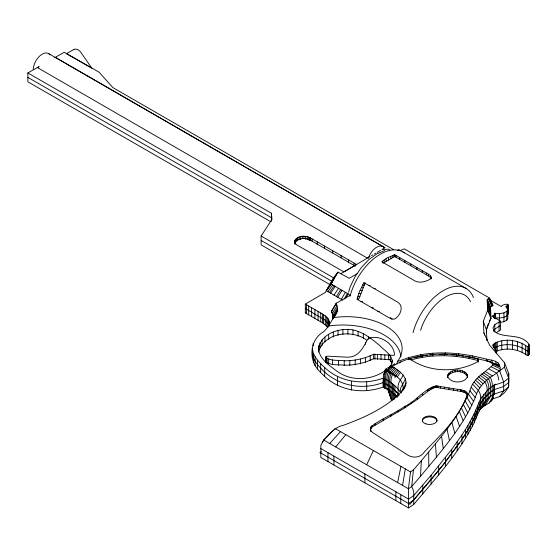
<?xml version="1.0" encoding="UTF-8"?>
<svg xmlns="http://www.w3.org/2000/svg" width="557" height="557" viewBox="0 0 557 557"><rect width="100%" height="100%" fill="white"/><g stroke="black" fill="none" stroke-linecap="round" stroke-linejoin="round"><path stroke-width="0.84" d="M420.486 356.494L420.521 354.774C442.418 350.938 464.935 353.354 486.275 359.112C490.696 360.17 496.586 360.198 499.253 364.487L499.142 366.436M491.873 399.181L499.685 396.57L504.419 392.824L508.652 386.969L508.652 378.112L504.419 367.14L504.503 362.774L489.457 344.964L483.901 332.787L483.281 321.264L487.591 310.402L487.187 299.513L489.624 298.106L493.077 305.445L490.522 306.921L490.536 307.624L487.208 300.174M504.503 362.774L508.743 373.524L508.652 378.112L503.674 382.053L493.808 385.353L493.808 394.21L492.061 396.96M508.743 377.952L508.652 386.969L503.674 390.91L499.685 396.57M332.738 319.057L332.814 315.158L331.499 310.994L336.122 303.377L350.332 295.168M391.62 366.339C401.026 370.802 412.319 381.364 401.694 391.46C390.687 403.303 376.274 411.393 361.681 418.008C355.77 420.584 349.775 422.937 343.739 425.186C334.994 426.85 329.758 433.945 323.847 439.946L320.881 445.147L320.818 457.457L408.546 507.942L408.399 488.781L411.665 486.574L420.535 476.298L421.315 460.799C439.341 438.909 458.857 417.221 469.976 390.77C472.621 378.565 484.597 373.03 492.59 365.218L492.66 363.881C490.348 360.56 485.53 360.755 481.979 359.822C469.704 356.571 457.144 354.412 444.437 354.036C424.636 354.252 402.955 357.399 387.171 370.168M486.345 332.466L486.519 329.173L488.364 323.624M467.441 393.848C459.943 417.116 440.956 434.578 424.476 451.818C420.807 457.763 413.071 458.508 407.578 454.958L375.216 434.188C372.605 432.859 368.978 429.983 371.025 426.739C381.294 418.648 394.245 413.962 404.96 406.234C416.455 401.256 424.323 388.187 436.813 385.931L461.69 390.004C464.81 390.436 468.632 392.525 467.393 396.326L467.191 392.998M408.601 359.168L408.727 357.559L420.521 354.774M421.315 460.799L413.419 469.941L411.665 486.574A13.626 9.281 48.9 0 1 413.76 495.556L413.76 504.412L408.546 507.942M413.419 469.941L410.509 471.904L408.399 488.781L323.756 440.072L335.258 428.444M332.71 319.189L332.849 315.373L331.499 310.994L331.965 310.722M312.282 348.48C313.152 356.459 319.05 362.405 324.682 367.536C340.264 382.248 363.303 385.381 383.091 378.182L383.091 387.038C363.303 394.238 340.264 391.105 324.682 376.393C321.131 373.162 317.713 369.73 315.109 365.664C308.905 354.161 311.767 338.336 323.708 331.721C329.389 326.458 332.069 318.91 336.727 312.874C338.015 309.81 337.514 306.315 336.122 303.377M397.064 364.027L397.385 361.563A55.352 31.958 0 0 0 389.058 328.017A55.352 31.958 0 0 0 333.177 317.657M318.409 351.627C317.963 333.009 343.307 325.385 358.116 331.408C366.283 334.492 373.183 339.993 379.756 345.612C384.504 350.638 392.434 354.851 392.337 362.586M318.513 352.101C323.861 332.78 351.906 328.881 366.659 340.139M402.558 485.426L405.315 468.917M312.714 350.381C311.328 357.253 316.223 363.47 320.679 368.163C336.783 385.555 360.957 390.736 383.091 382.61C389.044 385.409 394.899 389.037 398.339 394.857M312.282 357.343L312.714 354.809M383.717 374.499L385.347 369.263L394.544 363.958L395.547 364.536M397.635 482.592L400.936 466.397M447.57 375.996C449.924 368.038 465.325 368.038 467.685 375.996C465.325 383.954 449.924 383.954 447.57 375.996L447.57 377.535L447.912 374.492M392.337 360.17L391.188 364.939L388.389 368.1M325.754 357.155L326.583 356.355L327.836 356.195L346.336 357.134C358.548 358.033 363.178 347.568 367.899 338.844C378.266 333.594 394.168 342.952 394.481 354.9L393.862 355.415L373.573 354.224C364.508 358.785 354.343 360.859 344.226 360.776C338.245 359.933 330.614 361.382 325.754 357.155L325.754 361.987M325.887 361.117L325.754 361.59C330.614 365.81 338.245 364.362 344.226 365.204C354.343 365.288 364.508 363.213 373.573 358.652L390.937 359.669M348.571 292.265L350.207 286.778L355.018 276.752L361.298 267.569L368.609 259.847L376.448 254.131M357.079 299.234L359.035 292.648L363.86 282.601L397.552 302.054C404.445 306.113 400.337 316.104 394.509 319.05L392.086 319.231L390.492 318.576L357.079 299.234L358.736 299.381M294.667 241.111C296.965 235.339 305.431 235.277 310.249 237.79L356.577 264.54L343.941 271.9L296.7 244.864L295.043 243.075L294.667 241.111L294.667 243.325M385.451 372.146L386.279 369.799C394.154 373.81 405.573 380.709 402.662 390.875M479.939 404.493C475.574 416.566 469.607 428.061 462.352 438.644M365.197 282.719L359.119 298.392L357.378 298.239M420.535 476.298C440.789 451.699 462.721 427.337 475.212 397.621C477.14 390.756 481.415 384.964 486.644 380.222C490.891 375.933 497.443 374.241 500.618 368.908L492.59 365.218M320.818 448.594L408.546 499.086L413.76 495.556L431.083 475.274L451.713 449.353L461.913 435.059L467.936 425.499L474.202 413.809L480.552 398.826L487.062 390.791L490.459 387.714L495.737 384.135M413.76 504.412C435.532 478.533 458.933 453.147 474.202 422.672C478.477 411.665 483.379 399.961 494.282 393.938L494.282 385.075L493.808 385.353M486.964 340.216L486.4 329.821L490.94 318.388L490.515 306.928L487.187 299.513M431.383 277.351L430.784 278.841C426.251 281.452 420.201 283.506 415.167 281.062L381.782 261.741L386.857 258.044L394.711 254.702L428.403 274.148L430.429 275.618L431.383 277.351L431.383 278.688M386.37 369.834L385.026 373.719A13.653 7.199 -64 0 0 384.657 379.087L384.657 387.944L391.049 391.522L397.496 397.092M467.191 394.537L465.798 393.075L461.69 391.543L436.813 387.47L434.126 387.728L428.904 390.548L417.228 399.453L404.96 407.773L371.944 427.101L370.509 429.44L370.509 427.901M403.797 389.03L404.737 386.906M406.074 382.638L403.414 388.48A13.626 11.105 5.7 0 0 401.472 391.474M400.977 392.998L401.694 391.46M366.659 464.761L373.364 450.529M500.137 322.378L503.939 321.751L506.842 320.136L506.842 311.279L507.838 309.239L505.742 306.517C512.948 303.189 502.003 303.656 501.439 306.628L490.71 300.446M507.838 313.668L506.842 315.708L503.939 317.323L499.378 318.075L495.619 317.775M506.842 320.136L507.838 318.103L507.838 309.239M405.628 378.649L402.913 384.003A13.598 10.868 -19.9 0 0 400.441 392.483C396.591 386.085 390.192 381.461 383.453 378.384L383.522 374.945L385.548 371.519M322.273 442.279L323.847 439.946M489.234 321.382L490.933 318.124M479.111 410.237L480.148 409.242L483.392 403.247M480.148 409.242L481.742 407.877L485.502 401.047M345.8 298.141L348.188 293.866M481.742 407.877L483.379 406.645L487.835 398.687M357.497 273.529L349.218 278.312L337.918 272.095L333.392 278.068L325.267 292.474L305.327 304.073L305.327 312.937L323.408 323.38L327.92 327.377L327.92 318.52L326.771 317.149L323.408 314.524L305.327 304.073M331.331 284.133L326.277 290.67L331.178 284.049L337.918 272.095M334.179 317.518L336.727 312.874M333.128 318.458L337.27 311.161M344.163 299.081L347.387 293.407M332.947 317.309L337.493 309.379M483.379 406.645L485.293 405.426L490.745 395.902M332.849 315.373L337.403 307.534M341.274 299.297L345.403 292.265M506.842 311.279L503.939 312.895L499.378 313.647L494.115 313.229L495.619 314.099L492.04 316.167L500.499 321.124L494.825 324.64L492.952 327.829L493.857 331.067C503.869 339.241 520.767 332.571 528.948 344.205L529.15 354.426L528.53 355.282L527.242 355.429C518.268 348.988 506.501 347.143 496.113 351.37L496.113 342.506C506.501 338.287 518.268 340.125 527.242 346.565L528.53 346.426L529.15 345.563M493.704 330.983L494.825 329.076L500.499 325.553M332.411 313.368L336.985 305.626M485.293 405.426L489.053 402.983L493.272 395.902M331.638 311.293L336.56 303.119M489.053 402.983L491.448 400.894L493.641 397.28M493.481 397.705L491.448 400.894M403.365 375.049L400.372 379.951A13.633 9.942 -41 0 0 398.116 388.786L398.123 396.027M337.73 297.25L342.04 290.322M336.407 296.484L340.78 289.591M492.527 396.688L493.843 394.628M330.336 284.829L261.115 244.871L261.115 236.015L271.983 219.354L271.412 213.24L27.85 72.953L27.85 81.809L270.66 221.665M294.959 242.448C298.246 237.762 305.514 237.679 310.249 240.109L355.324 266.135M334.033 295.113L338.524 288.289M459.407 442.947L443.226 464.782L409.959 504.322L319.829 452.458L321.41 451.831M330.614 293.142L335.279 286.416M329.452 292.474L334.179 285.776M447.912 376.031C452.159 369.939 465.248 369.869 467.685 377.535M327.941 291.596L332.745 284.947M480.231 403.728L483.483 399.272L490.271 392.295L493.808 389.782L503.674 386.481L508.652 382.541M397.099 377.089L400.455 372.501M327.405 288.679L332.23 282.176M329.841 284.355L334.548 278.068M332.285 280.032L336.867 273.96M385.472 371.616L386.231 370.621L389.037 369.277M395.783 375.857L399.278 371.401M335.676 446.93L345.793 434.662M394.405 374.68L398.06 370.356M496.113 342.506L492.625 345.166L495.716 350.534L496.308 353.027M329.354 324.912L328.4 326.026A58.269 33.643 0 0 1 400.894 356.981M329.723 443.504L340.494 431.612M396.821 369.395L393.019 373.601A13.695 8.821 -53.5 0 0 391.049 382.666L391.049 391.522M391.613 372.605L395.574 368.511M507.636 314.28L508.2 313.918L507.88 304.881M329.452 324.954L328.4 326.026C329.633 323.659 329.521 320.693 327.92 318.52M399.661 363.053L400.762 361.953M390.185 371.714L394.3 367.711M393.005 367L388.73 370.906A13.695 7.436 -62.8 0 0 387.066 380.166L387.066 389.023M387.352 370.085L391.78 366.262M391.696 366.374L387.254 370.203A13.695 6.816 -66.1 0 0 385.729 379.526L385.729 388.382M410.808 358.715L409.103 359.209L409.694 358.799C429.266 372.821 457.743 373.106 478.449 361.319L478.01 358.882L468.869 356.738L468.869 358.367L478.01 360.518L478.303 362.141M498.125 371.408L499.685 370.885L504.419 367.14M305.696 308.216L305.327 308.501L325.26 320.24L328.721 324.362M305.327 312.937L305.696 312.644M408.546 503.514L413.76 499.984L431.083 479.709L445.551 461.823L461.913 439.494A406.882 234.908 0 0 0 470.171 426.008C477.467 413.378 480.301 396.967 494.282 389.51M494.163 348.028C504.586 342.304 517.808 344.198 527.242 350.994L528.53 350.854L529.15 349.998L528.948 348.633M385.27 370.649C370.711 380.779 350.151 381.663 335.955 370.44C328.498 364.912 319.189 358.506 318.409 348.41M496.252 332.62L500.499 329.981L500.499 321.124M333.392 278.068L334.771 277.254M340.981 273.605L370.022 256.547M371.477 255.691L372.925 254.841M374.381 253.985L375.759 253.177M377.138 252.363L380.591 250.337M39.074 66.833L37.584 67.689L367.112 257.94L368.602 257.083M382.729 248.923L384.964 247.635L55.435 57.385M397.385 250.504L398.889 249.633L400.483 250.553L404.278 248.833L489.624 298.106M383.07 263.203L394.711 256.485L428.403 275.931L430.429 277.449L431.062 278.723M507.636 309.852L508.2 309.49L507.88 309.309M494.282 393.938L493.808 394.21L503.674 390.91L503.674 382.053L499.685 370.885M27.85 72.953L38.983 66.617M54.572 57.747L64.229 52.261L99.132 72.222L112.848 87.567L393.778 249.759M386.231 370.621L395.094 376.128L395.735 375.822M387.728 388.842L391.62 400.295L387.902 388.758M376.873 253.846L384.838 250.455M397.385 361.563L408.727 357.559M414.317 357.907L420.055 356.557M468.869 358.367C449.798 354.718 429.858 354.524 411.101 359.94L411.101 358.304M423.313 355.958L421.698 356.167L421.809 355.777L421.809 357.406M425.736 355.651L427.351 355.443M429.774 355.129L432.204 354.823M381.97 249.529L388.528 249.202L389.642 249.842M439.724 354.531L447.201 354.558M451.274 354.823L455.341 355.094M363.54 283.276L364.932 283.402M368.852 285.483L370.189 285.602M362.684 285.052L364.236 285.191M374.012 288.463L375.348 288.582M361.472 287.586L363.248 287.746M360.059 290.51L362.106 290.698M358.785 293.504L360.943 293.692M357.977 296.206L359.899 296.38M360.978 301.539L362.628 301.692M371.658 307.708L373.308 307.854M377.764 311.231L379.414 311.377M390.492 318.576L392.142 318.722L390.199 317.608M457.819 355.331L459.511 355.589M461.203 355.846L463.737 356.236M465.429 356.501L467.121 356.759M494.101 363.846L499.107 365.768M394.704 364.055L395.185 364.25M384.657 383.515C390.443 385.91 395.491 390.213 399.285 395.059M391.62 400.295L387.811 388.877M490 361.716L497.707 364.974M491.866 362.781L499.81 366.165M486.79 360.713L493.37 363.533M492.66 363.881L500.701 367.411M491.448 366.945L499.337 370.844M489.053 369.033L496.649 373.19A13.674 8.849 53.1 0 1 498.724 379.992M335.182 428.556L410.509 471.904M402.976 251.987L465.986 288.366M48.515 53.549L382.917 246.612M27.85 77.381L271.412 217.669L271.628 219.959M261.115 236.015L334.096 278.145M261.115 240.443L332.592 281.703M331.178 284.049L349.378 294.556M326.291 290.65L342.659 300.098M385.347 369.263L386.356 369.848M384.657 387.944L383.453 387.247L383.453 378.384M485.293 371.47L492.423 375.933M483.379 372.696L490.271 377.312A13.688 8.585 55.3 0 1 492.193 386.412L492.193 395.268M456.97 355.199L456.413 354.823L456.413 356.459M481.742 373.928L488.426 378.69A13.695 9.072 51.3 0 1 490.459 387.714L490.459 396.577M480.148 375.286L486.644 380.222A13.695 9.427 47.9 0 1 488.747 389.176L488.747 398.032M478.588 376.783L484.889 381.9A13.695 9.713 44.7 0 1 487.062 390.791L487.062 399.654M477.064 378.405L483.177 383.724M475.567 380.166L481.499 385.709M474.098 382.067L479.849 387.839M472.601 384.177L478.164 390.206A13.667 10.632 28.9 0 1 480.552 398.826L480.552 407.689M444.758 354.391L444.437 354.036L444.437 355.672M471.306 387.394L476.701 393.82M469.976 390.77L475.212 397.621M468.521 394.154L473.575 401.423M466.933 397.559L471.793 405.245M465.213 400.984L469.864 409.096M463.368 404.431L467.789 412.96M489.241 298.329L492.813 305.598M390.262 360.17L391.989 363.86M461.391 407.891L465.568 416.859M488.795 298.58L492.214 305.946M488.405 298.81L491.796 306.19M487.25 301.212L490.578 308.717M487.291 302.43L490.626 309.998M487.389 304.958L490.724 312.658M487.403 305.445L490.745 313.173M487.514 308.313L490.877 316.599M487.584 310.152L490.94 318.388M459.288 411.372L463.201 420.772M483.281 321.264L486.4 329.821M498.021 362.781L499.135 365.852M495.445 361.312L496.893 365.413M456.065 416.351L459.581 426.363M483.901 332.787L484.687 335.077M491.532 360.094L492.353 362.537M389.266 389.573L392.741 400.135M390.958 391.167L393.527 399.244M486.275 359.112L487.034 361.549M392.351 392.051L394.579 399.258M393.966 393.813L395.157 397.782M395.317 394.864L396.006 397.225M396.48 395.386L396.946 397.05M451.859 422.422L454.86 433.179M472.218 355.805L472.802 358.2M486.616 338.879L486.936 340.418M447.02 429.022L449.422 440.601M458.613 353.723L458.919 355.429M529.15 354.426L528.948 344.205M441.548 436.166L443.275 448.622M445.461 352.853L445.656 354.558M435.442 443.838L436.409 457.248M432.768 353.201L432.845 354.906M428.695 452.054L428.827 466.474M528.53 346.426L528.53 355.282M527.242 346.565L527.242 355.429M525.439 345.786L525.439 354.642M522.09 343.565L522.09 352.421M517.397 341.504L517.397 350.36M512.447 340.369L512.447 349.232M508.743 373.524L508.743 382.381M508.2 305.062L508.123 313.995M507.636 305.424L507.636 309.448M507.232 340.181L507.232 349.037M506.933 305.828L506.933 308.244M503.939 312.895L503.939 321.751M501.76 340.919L501.76 349.775M499.378 313.647L499.378 320.895M499.107 322.002L499.107 330.865M497.248 342.137L497.248 351.001M495.716 350.534L495.716 352.142M495.619 314.099L495.619 318.931M495.375 314.245L495.375 318.27M495.089 342.994L495.089 350.242M494.825 324.64L494.825 331.888M494.595 314.691L494.595 318.722M494.163 343.599L494.163 347.631M493.579 315.276L493.579 317.692M493.342 344.323L493.342 347.547M485.398 392.567L485.398 401.423M483.761 394.495L483.761 403.359M482.139 396.584L482.139 405.44M479.138 402.328L479.138 411.184M478.01 358.882L478.01 360.518M477.641 406.13L477.641 414.993M475.991 409.959L475.991 418.822M474.202 413.809L474.202 422.672M472.259 417.687L472.259 426.544M470.171 421.579L470.171 430.443M467.936 425.499L467.936 434.356M467.337 374.492L467.337 376.031M467.044 395.804L467.044 397.343M466.648 392.225L466.648 393.764M466.334 373.093L466.334 374.631M465.798 391.536L465.798 393.075M465.548 429.44L465.548 438.296M464.733 371.888L464.733 373.434M464.656 390.923L464.656 392.462M463.215 390.401L463.215 391.94M462.651 370.969L462.651 372.508M461.913 435.059L461.913 443.922M461.69 390.004L461.69 391.543M460.402 389.796L460.402 391.334M460.228 370.391L460.228 371.93M457.624 370.189L457.624 371.728M457.485 389.315L457.485 390.854M457.172 441.91L457.172 450.766M455.02 370.391L455.02 371.93M453.489 388.661L453.489 390.199M452.597 370.969L452.597 372.508M451.713 449.353L451.713 458.209M450.516 371.888L450.516 373.434M448.97 387.923L448.97 389.461M448.914 373.093L448.914 374.631M445.551 457.394L445.551 466.251M444.486 387.185L444.486 388.723M440.594 386.551L440.594 388.09M438.672 466.035L438.672 474.898M437.851 386.098L437.851 387.637M436.813 385.931L436.813 387.47M436.034 385.841L436.034 387.38M435.135 385.924L435.135 387.47M434.126 386.189L434.126 387.728M432.998 386.635L432.998 388.173M432.907 354.349L432.907 355.986M431.752 387.247L431.752 388.786M431.083 475.274L431.083 484.137M430.429 275.618L430.429 277.449M430.387 388.041L430.387 389.58M428.904 389.009L428.904 390.548M428.403 274.148L428.403 275.931M427.303 390.158L427.303 391.696M426.397 272.993L426.397 274.775M422.777 485.119L422.777 493.975M422.686 393.834L422.686 395.373M422.324 270.639L422.324 272.422M417.228 397.914L417.228 399.453M416.894 267.506L416.894 269.289M411.317 402.043L411.317 403.588M410.836 264.011L410.836 265.793M404.96 406.234L404.96 407.773M404.862 260.558L404.862 262.34M400.796 494.623L400.796 503.479M399.703 257.585L399.703 259.367M398.151 410.481L398.151 412.02M396.083 255.489L396.083 257.271M395.874 491.789L395.874 500.652M395.094 376.128L395.094 377.764M394.99 386.043L394.99 394.899M394.711 254.702L394.711 256.485M394.189 254.925L394.189 256.784M393.681 384.817L393.681 393.681M392.796 255.517L392.796 257.592M392.365 383.696L392.365 392.553M390.812 256.359L390.812 258.733M390.889 414.784L390.889 416.323M390.262 355.742L390.262 361.375M389.726 390.589L389.726 381.733A13.695 8.446 -56.4 0 1 391.306 373.232M388.521 257.334L388.521 260.056M388.57 355.101L388.57 359.933M388.396 389.761L388.396 380.897A13.695 7.986 -59.5 0 1 389.893 372.348M386.196 258.518L386.196 261.4M384.831 354.886L384.831 359.718M384.588 379.045L384.588 387.902M384.421 378.948L384.434 387.811M384.233 378.837L384.233 387.693M384.114 260.042L384.114 262.598M384.003 378.704L384.003 387.561M383.877 378.635L383.877 387.491M383.773 378.572L383.773 387.435M383.585 378.461L383.585 387.324M383.174 419.143L383.174 420.681M382.548 261.184L382.548 262.73M381.002 354.663L381.002 359.495M377.535 354.461L377.535 359.293M375.014 423.55L375.014 425.095M374.903 354.301L374.903 359.133M373.573 354.224L373.573 359.056M371.944 425.562L371.944 427.101M371.025 426.739L371.025 428.277M370.69 430.171L370.69 431.71M370.398 429.043L370.398 430.582M370.196 355.784L370.196 360.616M368.643 336.908L368.643 339.324M366.694 381.921L366.694 390.777M365.462 342.715L365.462 344.33M365.399 357.622L365.399 362.454M364.898 473.958L364.898 482.822M363.345 333.72L363.345 338.552M360.407 359.035L360.407 363.867M358.116 331.408L358.116 336.24M355.213 360.031L355.213 364.863M354.064 263.092L354.064 266.044M352.964 329.953L352.964 334.785M351.488 381.392L351.488 390.255M349.817 360.609L349.817 365.441M348.571 259.917L348.571 262.869M347.888 329.326L347.888 334.158M344.226 360.776L344.226 365.608M342.917 329.493L342.917 334.325M341.121 255.614L341.121 257.828M338.426 360.518L338.426 365.35M338.05 330.426L338.05 335.258M337.486 376.602L337.486 385.458M333.915 456.134L333.915 464.991M333.295 332.104L333.295 336.936M332.814 315.158L332.849 318.59M332.731 250.768L332.731 252.989M332.438 359.843L332.438 364.675M332.411 315.777L332.411 317.393M329.166 321.396L329.264 325.316M328.721 319.934L328.721 326.381M328.665 334.485L328.665 339.317M328.686 359.042L328.686 363.874M327.962 452.702L327.962 461.565M327.161 358.374L327.161 363.206M326.771 317.149L326.771 326.005M326.186 357.733L326.186 362.565M325.887 356.689L325.887 361.521M325.26 315.812L325.26 324.675M324.919 337.124L324.919 341.956M324.682 367.536L324.682 376.393M324.425 245.978L324.425 248.93M323.408 314.524L323.408 323.38M322.559 314.023L322.559 322.886M322.092 339.805L322.092 345.444M320.748 312.978L320.748 321.842M320.679 363.728L320.679 372.591M320.066 342.583L320.066 347.415M318.841 345.451L318.841 350.283M318.061 311.426L318.061 320.289M317.49 360.156L317.49 369.013M317.232 241.822L317.232 244.774M315.109 356.807L315.109 365.664M314.893 309.595L314.893 318.458M313.542 353.681L313.542 362.544M313.145 343.425L313.145 345.841M312.164 238.897L312.164 241.111M311.635 307.715L311.635 316.578M310.152 237.735L310.152 240.687M310.054 237.679L310.103 240.659M309.908 237.595L310.005 240.603M309.859 237.567L309.859 240.52M308.696 237.059L308.696 240.011M308.689 306.016L308.689 314.879M307.185 236.614L307.185 239.566M306.454 304.728L306.454 313.584M305.584 236.342L305.584 239.294M303.941 236.245L303.941 238.459M302.291 236.314L302.291 238.528M300.676 236.558L300.676 239.51M299.151 236.969L299.151 239.921M297.744 237.554L297.744 240.513M296.512 238.319L296.512 241.272M295.579 239.19L295.579 242.142M294.959 240.13L294.959 242.344M295.043 243.075L295.043 244.551M271.412 213.24L271.412 221.296M422.29 421.162A7.359 4.247 0 0 1 429.649 416.908A7.359 4.247 0 0 1 437.008 421.162M349.998 296.352A45.423 26.228 -60 0 1 404.403 252.92M413.016 332.731A45.423 26.228 -60 0 1 443.17 290.677A45.423 26.228 -60 0 1 473.464 297.598M420.584 330.357A38.336 22.134 -60 0 1 445.663 296.902A38.336 22.134 -60 0 1 470.547 301.859M368.365 258.364A12.623 7.29 -60 0 1 376.024 247.6A12.623 7.29 -60 0 1 384.337 247.928M33.281 69.632A12.623 7.29 -60 0 1 39.895 55.86A12.623 7.29 -60 0 1 49.935 54.864M73.886 49.42L66.471 53.702L91.828 68.17L80.459 51.815C78.976 50.005 76.212 48.355 73.886 49.42M425.966 423.912A7.359 4.247 0 0 0 437.008 420.229A7.359 4.247 0 0 0 425.966 416.552A7.359 4.247 0 0 0 425.966 423.912"/></g></svg>
